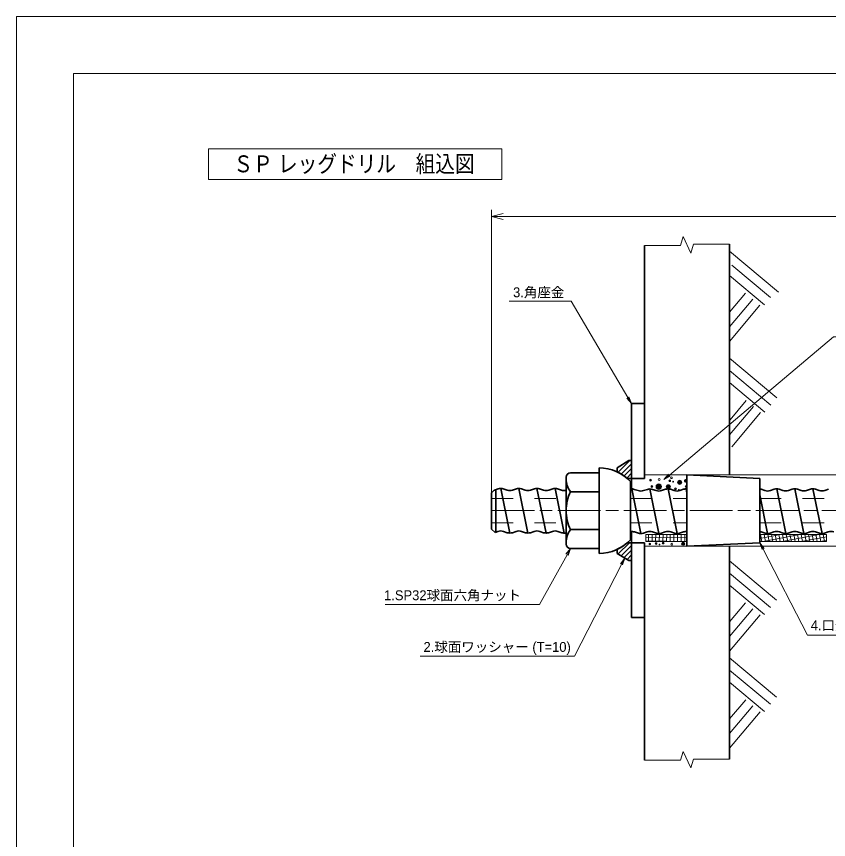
# Model space of a CAD drawing. Units: millimetres at full size, sheet at 1:2.5; details may follow other scales. Extents: x 2158 to 3838, y 1294 to 2497.
# Drawn here: x 2158 to 2726, y 1920 to 2497 of the extents above; entities that cross this region are included whole.
import ezdxf
from ezdxf.enums import TextEntityAlignment as Align

# ---------------------------------------------------------------- set-up
doc = ezdxf.new("R2010")
doc.units = ezdxf.units.MM
doc.header["$LTSCALE"] = 2.5
doc.header["$PDMODE"] = 32
doc.header["$PDSIZE"] = 1.25
doc.linetypes.add('CHAIN', pattern=[18.5, 12, -1.5, 3.5, -1.5])
doc.linetypes.add('DASHED_SPACED', pattern=[12, 6, -6])
for name, color, linetype, lineweight in [('0_2', 7, 'Continuous', 13), ('1 外形線', 7, 'Continuous', 35), ('2 細線', 3, 'Continuous', 20), ('3 隠れ線', 2, 'DASHED_SPACED', 13), ('4 中心線', 1, 'CHAIN', 13), ('6 寸法線', 4, 'Continuous', 13), ('7 枠・タイトル', 7, 'Continuous', 13), ('DEFPOINTS_8', 7, 'Continuous', 13)]:
    doc.layers.add(name, color=color, linetype=linetype, lineweight=lineweight)
doc.layers.add('9文字', color=7, linetype='Continuous')
doc.styles.add('ＭＳ Ｐゴシック', font='')
doc.styles.get('ＭＳ Ｐゴシック').set_extended_font_data('MS PGothic')

# ---------------------------------------------------------------- blocks, each defined once
blk = doc.blocks.new('open_arrow')
at = {"color": 0, "linetype": 'Continuous', "lineweight": -2}
blk.add_lwpolyline([(7.5, 1.25), (0, 0), (7.5, -1.25)], dxfattribs=at)

msp = doc.modelspace()

# ---------------------------------------------------------------- hatches: boundary and pattern name
at = {"layer": '2 細線'}
for points in [[(2609.073, 2168.561, 1), (2605.905, 2166.343, 1)], [(2620.885, 2169.606, 1), (2623.261, 2171.269, 0.41421), (2621.241, 2171.625, 0.41421)], [(2612.962, 2166.552, 0.41421), (2614.982, 2166.196, 0.41421), (2615.338, 2168.216, 1)], [(2600.797, 2126.981, 1), (2601.688, 2127.605, 0.41421), (2600.93, 2127.738, 0.41421)], [(2623.678, 2126.82, 1), (2625.459, 2128.068, 1)]]:
    msp.add_hatch(color=256, dxfattribs=at).paths.add_polyline_path(points)

# ---------------------------------------------------------------- linework, layer by layer
at = {"layer": '0_2'}
for p, q in [((2292.238, 2404.299), (2497.627, 2404.299)), ((2292.238, 2404.299), (2292.238, 2382.728)), ((2497.627, 2404.299), (2497.627, 2382.728)), ((2292.238, 2382.728), (2497.627, 2382.728))]:
    msp.add_line(p, q, dxfattribs=at)
at = {"layer": '1 外形線'}
for p, q in [((2597.431, 2181.083), (2597.431, 2336.517)), ((2657.062, 2337.302), (2657.062, 2175.634)), ((2588.435, 2225.634), (2597.435, 2225.634)), ((2588.435, 2174.134), (2588.435, 2225.634)), ((2588.435, 2225.634), (2597.435, 2225.634)), ((2597.435, 2225.634), (2597.435, 2173.134)), ((2565.65, 2180.604), (2565.65, 2120.604)), ((2578.435, 2180.665), (2586.435, 2185.665)), ((2578.435, 2180.665), (2578.435, 2177.743)), ((2586.435, 2185.665), (2588.435, 2185.665)), ((2588.435, 2185.665), (2588.435, 2165.846)), ((2565.65, 2177.154), (2545.65, 2177.154)), ((2678.247, 2173.135), (2627.247, 2175.634)), ((2627.247, 2125.635), (2627.247, 2175.634)), ((2542.65, 2174.154), (2542.65, 2127.054)), ((2585.435, 2173.155), (2585.435, 2173.165)), ((2588.435, 2173.165), (2585.435, 2173.165)), ((2587.65, 2171), (2587.65, 2130.208)), ((2588.431, 2173.134), (2597.431, 2173.134)), ((2678.247, 2128.135), (2678.247, 2173.135)), ((2492.197, 2164.98), (2490.431, 2163.214)), ((2490.431, 2137.745), (2490.431, 2163.214)), ((2492.428, 2165.053), (2495.046, 2165.943)), ((2493.431, 2165.394), (2493.431, 2135.596)), ((2496.815, 2166.235), (2503.165, 2134.895)), ((2501.202, 2165.053), (2498.584, 2165.943)), ((2505.039, 2165.046), (2507.733, 2165.949)), ((2509.481, 2166.235), (2515.831, 2134.895)), ((2513.924, 2165.046), (2511.23, 2165.949)), ((2517.761, 2165.039), (2520.454, 2165.942)), ((2522.183, 2166.227), (2528.531, 2134.895)), ((2526.645, 2165.039), (2523.952, 2165.942)), ((2530.482, 2165.031), (2533.176, 2165.935)), ((2534.904, 2166.22), (2541.253, 2134.887)), ((2539.367, 2165.031), (2536.673, 2165.935)), ((2565.65, 2163.879), (2545.65, 2163.879)), ((2588.591, 2165.848), (2594.941, 2134.508)), ((2592.978, 2164.667), (2590.359, 2165.556)), ((2596.815, 2164.659), (2599.509, 2165.563)), ((2601.277, 2165.855), (2607.627, 2134.515)), ((2605.664, 2164.673), (2603.046, 2165.563)), ((2609.501, 2164.666), (2612.195, 2165.569)), ((2613.963, 2165.862), (2620.313, 2134.522)), ((2618.35, 2164.68), (2615.732, 2165.569)), ((2622.187, 2164.673), (2624.881, 2165.576)), ((2626.65, 2165.868), (2627.247, 2162.921)), ((2681.782, 2164.714), (2679.163, 2165.603)), ((2685.619, 2164.706), (2688.312, 2165.61)), ((2690.081, 2165.902), (2696.431, 2134.562)), ((2694.468, 2164.72), (2691.849, 2165.61)), ((2698.305, 2164.713), (2700.999, 2165.616)), ((2702.767, 2165.909), (2709.117, 2134.569)), ((2707.154, 2164.727), (2704.536, 2165.616)), ((2710.991, 2164.72), (2713.685, 2165.623)), ((2715.453, 2165.915), (2721.803, 2134.575)), ((2719.841, 2164.734), (2717.222, 2165.623)), ((2723.677, 2164.727), (2726.371, 2165.63)), ((2678.247, 2161.69), (2683.745, 2134.555)), ((2490.431, 2137.745), (2492.796, 2135.38)), ((2494.866, 2136.083), (2492.796, 2135.38)), ((2498.703, 2136.09), (2501.396, 2135.187)), ((2507.552, 2136.076), (2504.934, 2135.187)), ((2511.389, 2136.083), (2514.083, 2135.18)), ((2520.274, 2136.083), (2517.58, 2135.18)), ((2524.111, 2136.091), (2526.804, 2135.187)), ((2532.995, 2136.091), (2530.302, 2135.187)), ((2536.832, 2136.098), (2539.526, 2135.195)), ((2565.65, 2137.329), (2545.65, 2137.329)), ((2588.435, 2136), (2588.435, 2115.665)), ((2590.479, 2135.703), (2593.172, 2134.8)), ((2599.328, 2135.689), (2596.709, 2134.8)), ((2603.165, 2135.71), (2605.859, 2134.807)), ((2612.014, 2135.696), (2609.396, 2134.807)), ((2615.851, 2135.717), (2618.545, 2134.814)), ((2624.7, 2135.703), (2622.082, 2134.814)), ((2679.282, 2135.75), (2681.976, 2134.847)), ((2688.132, 2135.736), (2685.513, 2134.847)), ((2691.969, 2135.757), (2694.662, 2134.854)), ((2700.818, 2135.743), (2698.199, 2134.854)), ((2704.655, 2135.764), (2707.349, 2134.861)), ((2713.504, 2135.75), (2710.886, 2134.861)), ((2717.341, 2135.771), (2720.035, 2134.867)), ((2726.191, 2135.757), (2723.572, 2134.867)), ((2565.65, 2124.054), (2545.65, 2124.054)), ((2578.435, 2123.464), (2578.435, 2120.665)), ((2588.435, 2128.165), (2585.435, 2128.165)), ((2588.435, 2128.134), (2597.435, 2128.134)), ((2588.435, 2075.634), (2588.435, 2126.134)), ((2597.431, 1975.664), (2597.438, 2128.134)), ((2597.435, 2128.134), (2597.435, 2075.634)), ((2678.247, 2128.135), (2627.247, 2125.635)), ((2657.062, 2125.634), (2657.062, 1976.448)), ((2578.435, 2120.665), (2586.435, 2115.665)), ((2586.435, 2115.665), (2588.435, 2115.665)), ((2597.435, 2075.634), (2588.435, 2075.634)), ((2597.435, 2075.634), (2588.435, 2075.634))]:
    msp.add_line(p, q, dxfattribs=at)
for centre, radius, start, end in [((2565.65, 2150.604), 30, 42.83343, 90), ((2545.65, 2174.154), 3, 90, 180), ((2565.591, 2150.665), 30, 48.59038, 64.65267), ((2557.65, 2172.879), 15, 180, 216.8699), ((2490.498, 2170.735), 6, 286.44444, 288.75705), ((2496.815, 2160.735), 5.5, 71.24295, 108.75705), ((2503.131, 2170.735), 6, 251.24295, 288.53839), ((2509.481, 2160.735), 5.5, 71.46161, 108.53839), ((2515.853, 2170.727), 6, 251.24295, 288.53839), ((2522.203, 2160.727), 5.5, 71.46161, 108.53839), ((2528.574, 2170.72), 6, 251.24295, 288.53839), ((2534.924, 2160.72), 5.5, 71.46161, 108.53839), ((2541.296, 2170.713), 6, 251.24295, 283.03939), ((2573.521, 2150.604), 30.871, 154.53143, 180), ((2588.591, 2160.348), 5.5, 71.24295, 99.85251), ((2594.907, 2170.348), 6, 251.24295, 288.53839), ((2601.277, 2160.355), 5.5, 71.24295, 108.75705), ((2607.594, 2170.355), 6, 251.24295, 288.53839), ((2613.963, 2160.362), 5.5, 71.24295, 108.75705), ((2620.28, 2170.362), 6, 251.24295, 288.53839), ((2626.65, 2160.368), 5.5, 83.76728, 108.75705), ((2677.395, 2160.395), 5.5, 71.24295, 81.08755), ((2683.711, 2170.395), 6, 251.24295, 288.53839), ((2690.081, 2160.402), 5.5, 71.24295, 108.75705), ((2696.397, 2170.402), 6, 251.24295, 288.53839), ((2702.767, 2160.409), 5.5, 71.24295, 108.75705), ((2709.084, 2170.409), 6, 251.24295, 288.53839), ((2715.453, 2160.415), 5.5, 71.24295, 108.75705), ((2721.77, 2170.415), 6, 251.24295, 288.53839), ((2573.521, 2150.604), 30.871, 180, 205.46858), ((2496.795, 2130.401), 6, 71.46161, 108.75705), ((2503.165, 2140.395), 5.5, 251.24295, 288.75705), ((2509.481, 2130.395), 6, 71.46161, 108.75705), ((2515.831, 2140.395), 5.5, 251.46161, 288.53839), ((2522.203, 2130.402), 6, 71.46161, 108.75705), ((2528.553, 2140.402), 5.5, 251.46161, 288.53839), ((2534.924, 2130.409), 6, 71.46161, 108.75705), ((2541.274, 2140.409), 5.5, 251.46161, 284.48111), ((2557.65, 2128.329), 15, 143.1301, 180), ((2588.571, 2130.001), 6, 71.46161, 98.83288), ((2594.941, 2140.008), 5.5, 251.24295, 288.75705), ((2601.257, 2130.008), 6, 71.46161, 108.75705), ((2607.627, 2140.015), 5.5, 251.24295, 288.75705), ((2613.944, 2130.015), 6, 71.46161, 108.75705), ((2620.313, 2140.022), 5.5, 251.24295, 288.75705), ((2626.63, 2130.022), 6, 84.09842, 108.75705), ((2677.375, 2130.048), 6, 71.46161, 81.64448), ((2683.745, 2140.055), 5.5, 251.24295, 288.75705), ((2690.061, 2130.055), 6, 71.46161, 108.75705), ((2696.431, 2140.062), 5.5, 251.24295, 288.75705), ((2702.747, 2130.062), 6, 71.46161, 108.75705), ((2709.117, 2140.069), 5.5, 251.24295, 288.75705), ((2715.434, 2130.069), 6, 71.46161, 108.75705), ((2721.803, 2140.075), 5.5, 251.24295, 288.75705), ((2728.12, 2130.075), 6, 71.46161, 108.75705), ((2565.65, 2150.604), 30, 270, 317.16657), ((2545.65, 2127.054), 3, 180, 270), ((2565.591, 2150.665), 30, 295.34733, 311.40962)]:
    msp.add_arc(centre, radius, start, end, dxfattribs=at)
msp.add_point((2626.268, 2171.494), dxfattribs=at)
at = {"layer": '2 細線'}
for p, q in [((2624.482, 2342.69), (2622.764, 2336.517)), ((2624.482, 2342.69), (2630.011, 2331.128)), ((2597.431, 2336.517), (2622.764, 2336.517)), ((2631.73, 2337.302), (2630.011, 2331.128)), ((2631.73, 2337.302), (2657.062, 2337.302)), ((2578.435, 2180.267), (2579.498, 2181.33)), ((2579.025, 2177.49), (2587.201, 2185.665)), ((2581.193, 2176.29), (2588.435, 2183.532)), ((2583.214, 2174.944), (2588.435, 2180.164)), ((2585.097, 2173.459), (2588.435, 2176.796)), ((2855.431, 2175.634), (2597.431, 2175.634)), ((2588.171, 2173.165), (2588.435, 2173.429)), ((2598.452, 2133.938), (2627.247, 2133.938)), ((2598.452, 2128.938), (2598.452, 2133.938)), ((2598.452, 2132.104), (2627.247, 2131.601)), ((2598.452, 2129.563), (2627.247, 2129.061)), ((2598.452, 2128.938), (2627.247, 2128.938)), ((2600.312, 2133.938), (2600.225, 2128.938)), ((2602.853, 2133.938), (2602.765, 2128.938)), ((2605.393, 2133.938), (2605.306, 2128.938)), ((2607.933, 2133.938), (2607.846, 2128.938)), ((2610.474, 2133.938), (2610.387, 2128.938)), ((2613.014, 2133.938), (2612.927, 2128.938)), ((2615.555, 2133.938), (2615.467, 2128.938)), ((2618.095, 2133.938), (2618.008, 2128.938)), ((2620.635, 2133.938), (2620.548, 2128.938)), ((2623.176, 2133.938), (2623.088, 2128.938)), ((2625.716, 2133.938), (2625.629, 2128.938)), ((2692.929, 2133.938), (2678.247, 2131.084)), ((2679.617, 2133.938), (2678.247, 2133.672)), ((2678.247, 2133.938), (2724.879, 2133.938)), ((2678.247, 2128.938), (2724.879, 2128.938)), ((2678.67, 2133.938), (2679.642, 2128.938)), ((2706.241, 2133.938), (2680.518, 2128.938)), ((2681.258, 2133.938), (2682.23, 2128.938)), ((2683.845, 2133.938), (2684.817, 2128.938)), ((2686.433, 2133.938), (2687.405, 2128.938)), ((2689.02, 2133.938), (2689.992, 2128.938)), ((2691.608, 2133.938), (2692.58, 2128.938)), ((2719.552, 2133.938), (2693.83, 2128.938)), ((2694.196, 2133.938), (2695.167, 2128.938)), ((2696.783, 2133.938), (2697.755, 2128.938)), ((2699.371, 2133.938), (2700.343, 2128.938)), ((2701.958, 2133.938), (2702.93, 2128.938)), ((2704.546, 2133.938), (2705.518, 2128.938)), ((2707.133, 2133.938), (2708.105, 2128.938)), ((2724.879, 2132.386), (2707.141, 2128.938)), ((2709.721, 2133.938), (2710.693, 2128.938)), ((2712.308, 2133.938), (2713.28, 2128.938)), ((2714.896, 2133.938), (2715.868, 2128.938)), ((2717.483, 2133.938), (2718.455, 2128.938)), ((2720.071, 2133.938), (2721.043, 2128.938)), ((2724.879, 2129.799), (2720.453, 2128.938)), ((2722.658, 2133.938), (2723.63, 2128.938)), ((2724.879, 2128.938), (2724.879, 2133.938)), ((2578.435, 2123.018), (2579.503, 2124.086)), ((2579.059, 2120.275), (2586.95, 2128.165)), ((2581.132, 2118.98), (2588.435, 2126.282)), ((2583.204, 2117.684), (2588.435, 2122.915)), ((2855.431, 2125.634), (2597.431, 2125.634)), ((2585.277, 2116.389), (2588.435, 2119.547)), ((2587.92, 2115.665), (2588.435, 2116.18)), ((2624.482, 1981.837), (2622.764, 1975.663)), ((2624.482, 1981.837), (2630.011, 1970.274)), ((2597.431, 1975.664), (2622.764, 1975.663)), ((2631.73, 1976.448), (2630.011, 1970.274)), ((2631.73, 1976.448), (2657.062, 1976.448))]:
    msp.add_line(p, q, dxfattribs=at)
at = {"layer": '2 細線', "color": 52, "lineweight": 13}
for p, q in [((2691.451, 2303.677), (2657.062, 2332.532)), ((2685.665, 2299.965), (2658.579, 2322.692)), ((2681.447, 2294.938), (2657.062, 2315.399)), ((2657.062, 2289.699), (2668.311, 2303.105)), ((2657.062, 2279.489), (2673.338, 2298.886)), ((2657.062, 2269.28), (2678.365, 2294.668)), ((2690.273, 2229.649), (2657.062, 2257.516)), ((2686.055, 2224.622), (2657.062, 2248.95)), ((2681.836, 2219.595), (2657.062, 2240.383)), ((2657.451, 2214.356), (2668.7, 2227.762)), ((2657.062, 2203.683), (2673.727, 2223.544)), ((2658.645, 2195.36), (2678.754, 2219.325)), ((2689.9, 2087.893), (2657.062, 2115.447)), ((2685.681, 2082.866), (2657.062, 2106.88)), ((2681.463, 2077.839), (2657.062, 2098.313)), ((2657.078, 2072.6), (2668.327, 2086.006)), ((2657.062, 2062.371), (2673.354, 2081.787)), ((2657.062, 2052.162), (2678.381, 2077.569)), ((2689.915, 2019.933), (2657.062, 2047.5)), ((2685.697, 2014.906), (2657.062, 2038.933)), ((2681.478, 2009.879), (2657.062, 2030.366)), ((2657.062, 1994.393), (2673.369, 2013.827)), ((2657.093, 2004.64), (2668.342, 2018.046)), ((2657.062, 1984.184), (2678.396, 2009.609))]:
    msp.add_line(p, q, dxfattribs=at)
at = {"layer": '2 細線'}
for centre, radius in [((2607.489, 2167.452), 1.933), ((2607.805, 2172.49), 0.636), ((2616.325, 2173.681), 0.636), ((2617.564, 2170.953), 0.277), ((2622.073, 2170.437), 1.45), ((2614.15, 2167.384), 1.45), ((2621.55, 2165.261), 0.277), ((2601.242, 2127.293), 0.544), ((2607.985, 2126.931), 0.277), ((2616.522, 2127.187), 0.636), ((2624.569, 2127.444), 1.087)]:
    msp.add_circle(centre, radius, dxfattribs=at)
for p in [(2601.753, 2172.028), (2615.181, 2171.572), (2602.668, 2167.569), (2619.167, 2165.88), (2626.627, 2167.632), (2605.602, 2127.55), (2610.572, 2127.885)]:
    msp.add_point(p, dxfattribs=at)
at = {"layer": '3 隠れ線'}
for p, q in [((2490.431, 2159.065), (2542.65, 2159.065)), ((2587.65, 2159.134), (2627.247, 2159.134)), ((2678.247, 2159.134), (2855.431, 2159.134)), ((2490.431, 2142.065), (2542.65, 2142.065)), ((2587.65, 2142.134), (2627.247, 2142.134)), ((2678.247, 2142.134), (2855.431, 2142.134))]:
    msp.add_line(p, q, dxfattribs=at)
at = {"layer": '4 中心線'}
msp.add_line((2490.431, 2150.634), (3531.898, 2150.634), dxfattribs=at)
at = {"layer": '6 寸法線'}
for p, q in [((2490.431, 2159.674), (2490.431, 2361.52)), ((2490.431, 2356.805), (2498.431, 2358.948)), ((2498.431, 2354.661), (2490.431, 2356.805)), ((2490.431, 2356.805), (2498.431, 2356.805)), ((3482.431, 2356.805), (2498.431, 2356.805))]:
    msp.add_line(p, q, dxfattribs=at)
for points in [[(2588.435, 2225.634), (2585.899, 2229.944), (2546.165, 2297.468), (2502.619, 2297.468)], [(2611.087, 2172.376), (2614.91, 2175.599), (2729.835, 2272.481), (2796.668, 2272.481)], [(2545.65, 2124.054), (2543.238, 2119.673), (2524.055, 2084.826), (2415.908, 2084.826)], [(2678.247, 2128.135), (2680.544, 2123.694), (2711.745, 2063.374), (2785.935, 2063.374)], [(2583.665, 2117.397), (2581.388, 2112.945), (2548.543, 2048.713), (2440.395, 2048.713)]]:
    msp.add_lwpolyline(points, dxfattribs=at)
at = {"layer": '7 枠・タイトル'}
for q in [(3797.652, 2456.969), (2197.652, 1348.969)]:
    msp.add_line((2197.652, 2456.969), q, dxfattribs=at)
at = {"layer": 'DEFPOINTS_8'}
for q in [(3837.652, 2496.969), (2157.652, 1308.969)]:
    msp.add_line((2157.652, 2496.969), q, dxfattribs=at)

# ---------------------------------------------------------------- block references
at = {"layer": '6 寸法線', "xscale": 0.667, "yscale": 0.667}
for p, rotation in [((2588.435, 2225.634), 120.5), ((2611.087, 2172.376), 40.1), ((2545.65, 2124.054), 241.2), ((2678.247, 2128.135), 297.4), ((2583.665, 2117.397), 242.9)]:
    msp.add_blockref('open_arrow', p, dxfattribs=dict(at, rotation=rotation))

# ---------------------------------------------------------------- texts
at = {"layer": '7 枠・タイトル', "style": 'ＭＳ Ｐゴシック', "width": 0.85}
msp.add_text('ＳＰ レッグドリル\u3000組込図', height=11.88, dxfattribs=at).set_placement((2394.061, 2393.689), align=Align.MIDDLE_CENTER)
at = {"layer": '9文字', "style": 'ＭＳ Ｐゴシック'}
for s, p in [('3.角座金', (2505.463, 2298.119)), ('1.SP32球面六角ナット', (2415.116, 2085.794)), ('4.口元ゴムコ－ン', (2713.883, 2064.645)), ('2.球面ワッシャー (T=10)', (2442.707, 2049.573))]:
    msp.add_text(s, height=6.928, dxfattribs=at).set_placement(p, align=Align.BOTTOM_LEFT)

doc.saveas('drawing.dxf')
